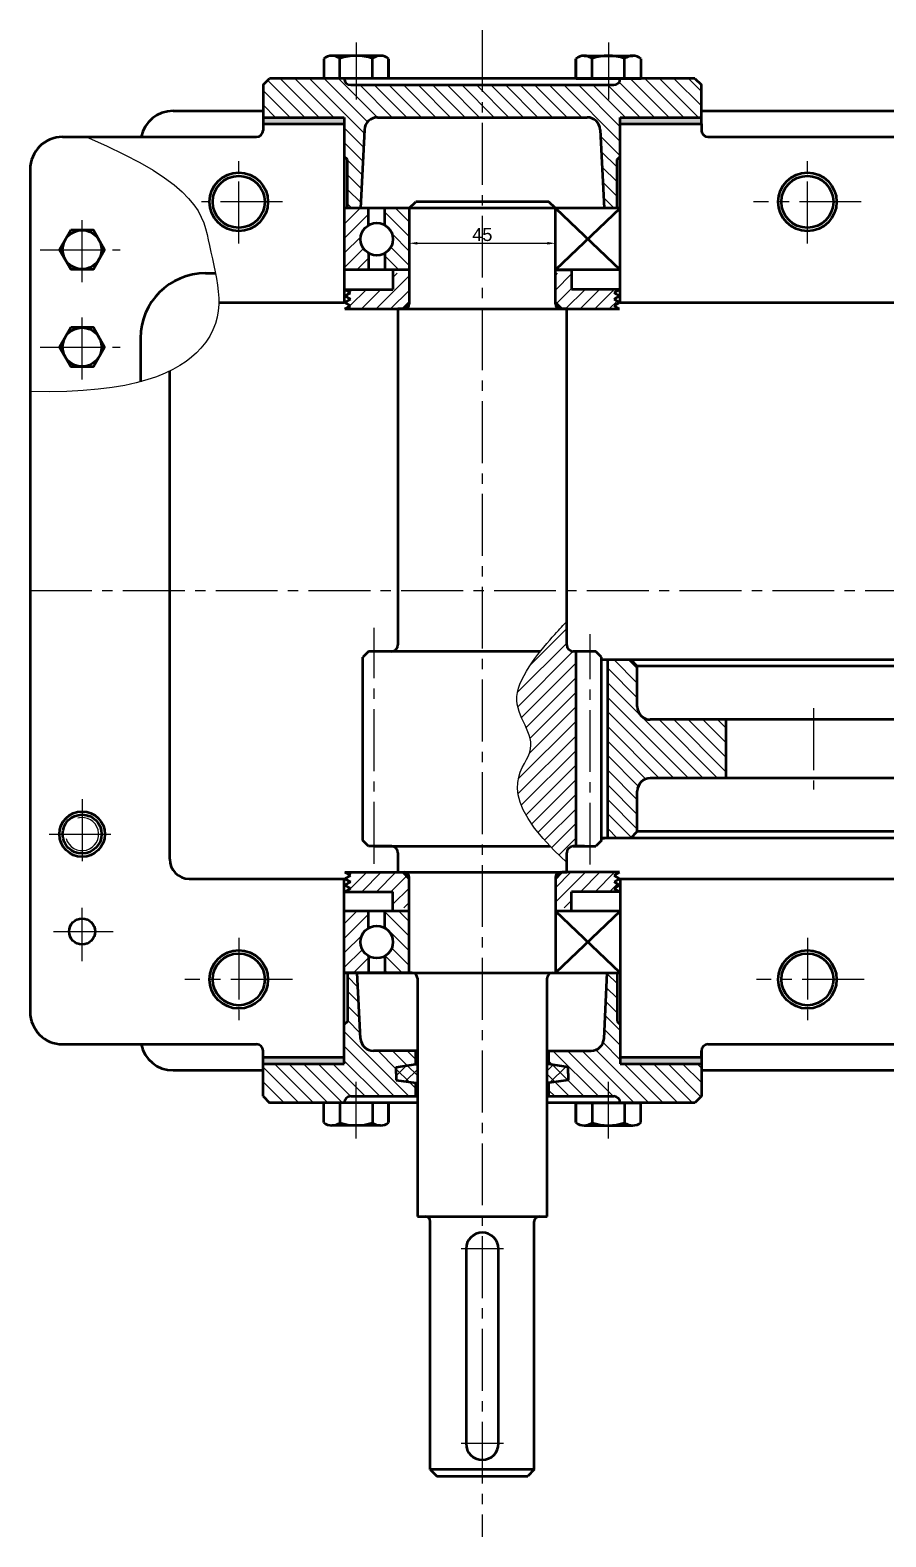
# Model space of a CAD drawing. Header units: millimetres. Extents: x -3078 to 425, y -739 to 825.
# Drawn here: x -1216 to -952.5, y -317.2 to 146.9 of the extents above; entities that cross this region are included whole.
import ezdxf

# ---------------------------------------------------------------- set-up
doc = ezdxf.new("R2010")
doc.units = ezdxf.units.MM
doc.linetypes.add('CENTER2', pattern=[28.575, 19.05, -3.175, 3.175, -3.175])
doc.layers.add('中心线', color=1, linetype='CENTER2')
doc.layers.add('细实线', color=7, linetype='Continuous')
doc.layers.add('粗实线', color=7, linetype='Continuous', lineweight=50)
doc.styles.get("Standard").update_dxf_attribs({"font": 'arial.ttf'})
doc.dimstyles.new('ISO-25', dxfattribs={"dimtxt": 4, "dimasz": 2.5, "dimexe": 1.25, "dimexo": 0.625, "dimtad": 1, "dimtxsty": 'Standard', "dimcen": 2.5, "dimadec": 0, "dimazin": 0, "dimtfac": 1, "dimtmove": 0, "dimatfit": 3, "dimfxl": 1, "dimarcsym": 0})
pattern_1 = [(135, (-1288.5736, 389.3772), (-2.245064, -2.245064), [])]
pattern_2 = [(45, (-1288.5736, 389.3772), (-2.245064, 2.245064), [])]

# ---------------------------------------------------------------- blocks, each defined once
blk = doc.blocks.new('*D11')
at = {"layer": 'Defpoints', "color": 0, "transparency": 16777216}
for p in [(-1099.3, 92.04), (-1054.3, 92.04), (-1054.3, 81.28)]:
    blk.add_point(p, dxfattribs=at)
at = {"layer": '粗实线', "color": 0, "lineweight": -2, "transparency": 16777216}
for p, q in [((-1099.3, 91.42), (-1099.3, 80.03)), ((-1054.3, 91.42), (-1054.3, 80.03)), ((-1096.8, 81.28), (-1056.8, 81.28))]:
    blk.add_line(p, q, dxfattribs=at)
at = {"layer": '粗实线', "color": 0, "transparency": 16777216}
for points in [[(-1096.8, 81.69), (-1096.8, 80.86), (-1099.3, 81.28)], [(-1056.8, 81.69), (-1056.8, 80.86), (-1054.3, 81.28)]]:
    blk.add_solid(points, dxfattribs=at)
at = {"layer": '粗实线', "color": 0, "transparency": 16777216, "insert": (-1076.8, 83.94), "char_height": 4, "attachment_point": 5}
blk.add_mtext('45', dxfattribs=at)
blk = doc.blocks.new('*U7')
at = {"layer": '中心线', "color": 0, "linetype": 'CENTER2', "transparency": 16777216}
blk.add_line((0, 12.5), (0, -12.5), dxfattribs=at)

msp = doc.modelspace()

# ---------------------------------------------------------------- hatches: boundary and pattern name
at = {"layer": '粗实线'}
h = msp.add_hatch(color=256, dxfattribs=at)
h.dxf.hatch_style = 1
h.paths.add_polyline_path([(-1009.2995, 118.0444), (-1009.2995, 120.0444), (-1034.2995, 120.0444), (-1034.2995, 118.0444)])
h.paths.add_polyline_path([(-1144.2995, 120.0444), (-1144.2995, 118.0444), (-1119.2995, 118.0444), (-1119.2995, 120.0444)])
h = msp.add_hatch(color=256, dxfattribs=at)
h.dxf.hatch_style = 1
h.paths.add_polyline_path([(-1119.2995, -171.4556), (-1119.2995, -169.4556), (-1144.2995, -169.4556), (-1144.2995, -171.4556)])
h.paths.add_polyline_path([(-1009.2995, -171.4556), (-1009.2995, -169.4556), (-1034.2995, -169.4556), (-1034.2995, -171.4556)])
at = {"layer": '细实线'}
h = msp.add_hatch(dxfattribs=at)
h.set_pattern_fill('ANSI31', color=256, angle=90)
h.set_pattern_definition(pattern_1)
h.paths.add_polyline_path([(-1076.7995, 130.0444), (-1117.2995, 130.0444, -0.41421356), (-1119.2995, 132.0444), (-1125.6344, 132.0444), (-1125.6904, 132.0444), (-1142.2995, 132.0444), (-1144.2995, 130.0444), (-1144.2995, 120.0444), (-1119.2995, 120.0444), (-1119.2995, 107.9927), (-1118.2995, 107.0444), (-1118.2995, 92.0444), (-1114.2995, 92.0444), (-1113.0895, 116.2441, -0.39965564), (-1109.0945, 120.0444), (-1076.7995, 120.0444)])
h.paths.add_polyline_path([(-1076.7995, 130.0444), (-1076.7995, 120.0444), (-1044.5045, 120.0444, -0.39965564), (-1040.5095, 116.2441), (-1039.2995, 92.0444), (-1035.2995, 92.0444), (-1035.2995, 107.0444), (-1034.2995, 107.9927), (-1034.2995, 120.0444), (-1009.2995, 120.0444), (-1009.2995, 130.0444), (-1011.2995, 132.0444), (-1034.2995, 132.0444, -0.41421356), (-1036.2995, 130.0444)])
h.paths.add_polyline_path([(-893.0495, 128.0444), (-922.0495, 128.0444, -0.41421356), (-924.0495, 130.0444), (-926.0409, 130.0444), (-930.0409, 130.0444), (-942.0495, 130.0444), (-944.0495, 128.0444), (-944.0495, 118.0444), (-924.0495, 118.0444), (-924.0495, 105.0461), (-923.0495, 104.0461), (-923.0495, 89.0461), (-920.0495, 89.0461), (-918.6896, 116.2441, -0.39965564), (-914.6946, 120.0444), (-893.0495, 120.0444)])
h.paths.add_polyline_path([(-842.0495, 128.0444), (-844.0495, 130.0444), (-862.0495, 130.0444, -0.41421356), (-864.0495, 128.0444), (-893.0495, 128.0444), (-893.0495, 120.0444), (-871.4044, 120.0444, -0.39965564), (-867.4094, 116.2441), (-866.0495, 89.0461), (-863.0495, 89.0461), (-863.0495, 104.0461), (-862.0495, 105.0461), (-862.0495, 120.0444), (-842.0495, 120.0444)])
h.paths.add_polyline_path([(-704.0495, 125.5444), (-696.0495, 126.6687), (-696.0495, 130.0444), (-716.0495, 130.0444, -0.41421356), (-718.0495, 132.0444), (-721.4813, 132.0444), (-741.0495, 132.0444), (-743.0495, 130.0444), (-743.0495, 120.0444), (-718.0495, 120.0444), (-718.0495, 110.0444), (-717.0495, 109.0444), (-717.0495, 94.0444), (-713.0495, 94.0444), (-712.1395, 112.2441, -0.39965564), (-708.1445, 116.0444), (-696.0495, 116.0444), (-696.0495, 119.4201), (-704.0495, 120.5444), (-704.0495, 123.0444)])
h.paths.add_polyline_path([(-618.0495, 120.0444), (-593.0495, 120.0444), (-593.0495, 130.0444), (-595.0495, 132.0444), (-618.0495, 132.0444, -0.41421356), (-620.0495, 130.0444), (-640.0495, 130.0444), (-640.0495, 126.6687), (-632.0495, 125.5444), (-632.0495, 123.0444), (-632.0495, 120.5444), (-640.0495, 119.4201), (-640.0495, 116.0444), (-627.9545, 116.0444, -0.39965564), (-623.9595, 112.2441), (-623.0495, 94.0444), (-619.0495, 94.0444), (-619.0495, 109.0444), (-618.0495, 110.0444)])
h = msp.add_hatch(dxfattribs=at)
h.set_pattern_fill('ANSI31', color=256)
h.set_pattern_definition(pattern_2)
h.paths.add_polyline_path([(-924.0495, 73.0461), (-918.0495, 73.0461), (-918.0495, 77.582, -0.26794919), (-920.0495, 81.0461, -0.26794919), (-918.0495, 84.5102), (-918.0495, 89.0461), (-924.0495, 89.0461)])
h.paths.add_polyline_path([(-712.4245, 83.5444, -0.26794919), (-709.612, 88.4158), (-709.612, 94.0444), (-718.0495, 94.0444), (-718.0495, 73.0444), (-709.612, 73.0444), (-709.612, 78.673, -0.26794919)])
h.paths.add_polyline_path([(-718.0495, -145.4556), (-709.612, -145.4556), (-709.612, -139.827, -0.26794919), (-712.4245, -134.9556, -0.26794919), (-709.612, -130.0842), (-709.612, -124.4556), (-718.0495, -124.4556)])
h.paths.add_polyline_path([(-920.0495, -132.4556, -0.26794919), (-918.0495, -128.9915), (-918.0495, -124.4556), (-924.0495, -124.4556), (-924.0495, -140.4556), (-918.0495, -140.4556), (-918.0495, -135.9197, -0.26794919)])
h.paths.add_polyline_path([(-1114.2995, -133.9556, -0.26794919), (-1111.7995, -129.6255), (-1111.7995, -124.4556), (-1119.2995, -124.4556), (-1119.2995, -143.4556), (-1111.7995, -143.4556), (-1111.7995, -138.2857, -0.26794919)])
h = msp.add_hatch(dxfattribs=at)
h.set_pattern_fill('ANSI31', color=256, angle=90)
h.set_pattern_definition(pattern_1)
h.paths.add_polyline_path([(-912.0495, 81.0461, -0.26794919), (-914.0495, 77.582), (-914.0495, 73.0461), (-908.0495, 73.0461), (-908.0495, 73.083), (-908.0495, 89.0461), (-914.0495, 89.0461), (-914.0495, 84.5102, -0.26794919)])
h.paths.add_polyline_path([(-701.1745, 83.5444, -0.26794919), (-703.987, 78.673), (-703.987, 73.0444), (-695.5495, 73.0444), (-695.5495, 94.0444), (-703.987, 94.0444), (-703.987, 88.4158, -0.26794919)])
h.paths.add_polyline_path([(-1106.7995, -143.4556), (-1099.2995, -143.4556), (-1099.2995, -124.4556), (-1106.7995, -124.4556), (-1106.7995, -129.6255, -0.26794919), (-1104.2995, -133.9556, -0.26794919), (-1106.7995, -138.2857)])
h.paths.add_polyline_path([(-908.0495, -124.4556), (-914.0495, -124.4556), (-914.0495, -128.9915, -0.26794919), (-912.0495, -132.4556, -0.26794919), (-914.0495, -135.9197), (-914.0495, -140.4556), (-908.0495, -140.4556)])
h.paths.add_polyline_path([(-695.5495, -124.4556), (-703.987, -124.4556), (-703.987, -130.0842, -0.26794919), (-701.1745, -134.9556, -0.26794919), (-703.987, -139.827), (-703.987, -145.4556), (-695.5495, -145.4556)])
h = msp.add_hatch(dxfattribs=at)
h.set_pattern_fill('ANSI31', color=256)
h.set_pattern_definition(pattern_2)
h.paths.add_polyline_path([(-1119.2995, 73.0444), (-1111.7995, 73.0444), (-1111.7995, 78.2143, -0.26794919), (-1114.2995, 82.5444, -0.26794919), (-1111.7995, 86.8745), (-1111.7995, 92.0444), (-1119.2995, 92.0444)])
h = msp.add_hatch(dxfattribs=at)
h.set_pattern_fill('ANSI31', color=256, angle=90)
h.set_pattern_definition(pattern_1)
h.paths.add_polyline_path([(-1099.2995, 92.0444), (-1106.7995, 92.0444), (-1106.7995, 86.8745, -0.26794919), (-1104.2995, 82.5444, -0.26794919), (-1106.7995, 78.2143), (-1106.7995, 73.0444), (-1099.2995, 73.0444)])
h = msp.add_hatch(dxfattribs=at)
h.set_pattern_fill('ANSI31', color=256)
h.set_pattern_definition(pattern_2)
h.paths.add_polyline_path([(-1099.2995, 72.0444), (-1104.2995, 72.0444), (-1104.2995, 67.0444), (-1119.0995, 67.0444), (-1117.3674, 66.0444), (-1119.0995, 65.0444), (-1117.3674, 64.0444), (-1119.0995, 63.0444), (-1117.3674, 62.0444), (-1119.0995, 61.0444), (-1101.2995, 61.0444), (-1099.2995, 63.0444)])
h.paths.add_polyline_path([(-1034.4995, 63.0444), (-1036.2315, 64.0444), (-1034.4995, 65.0444), (-1036.2315, 66.0444), (-1034.4995, 67.0444), (-1049.2995, 67.0444), (-1049.2995, 72.0444), (-1054.2995, 72.0444), (-1054.2995, 63.0444), (-1052.2995, 61.0444), (-1034.4995, 61.0444), (-1036.2315, 62.0444)])
h = msp.add_hatch(dxfattribs=at)
h.set_pattern_fill('ANSI31', color=256, angle=90)
h.set_pattern_definition(pattern_1)
h.paths.add_polyline_path([(-1001.7995, -65.4556), (-1025.0495, -65.4556, -0.41421356), (-1029.0495, -61.4556), (-1029.0495, -48.9556), (-1031.0495, -46.9556), (-1038.1745, -46.9556), (-1038.1745, -101.9556), (-1031.0495, -101.9556), (-1029.0495, -99.9556), (-1029.0495, -87.4556, -0.41421356), (-1025.0495, -83.4556), (-1001.7995, -83.4556)])
h.paths.add_polyline_path([(-910.0495, -48.7056), (-911.7995, -46.9556), (-913.0495, -46.9556), (-918.5495, -46.9556), (-920.5495, -48.9556), (-920.5495, -61.4556, -0.41421356), (-924.5495, -65.4556), (-947.7995, -65.4556), (-947.7995, -83.4556), (-924.5495, -83.4556, -0.41421356), (-920.5495, -87.4556), (-920.5495, -99.9556), (-918.5495, -101.9556), (-911.7995, -101.9556), (-910.0495, -100.2056)])
h.paths.add_polyline_path([(-838.2995, -65.4556), (-861.5495, -65.4556, -0.41421356), (-865.5495, -61.4556), (-865.5495, -48.9556), (-867.5495, -46.9556), (-874.2995, -46.9556), (-876.0495, -48.7056), (-876.0495, -100.2056), (-874.2995, -101.9556), (-867.5495, -101.9556), (-865.5495, -99.9556), (-865.5495, -87.4556, -0.41421356), (-861.5495, -83.4556), (-838.2995, -83.4556)])
h.paths.add_polyline_path([(-746.9245, -46.9556), (-755.0495, -46.9556), (-757.0495, -48.9556), (-757.0495, -61.4556, -0.41421356), (-761.0495, -65.4556), (-784.2995, -65.4556), (-784.2995, -83.4556), (-761.0495, -83.4556, -0.41421356), (-757.0495, -87.4556), (-757.0495, -99.9556), (-755.0495, -101.9556), (-746.9245, -101.9556)])
h.paths.add_polyline_path([(-797.5495, 21.0444), (-819.0495, 21.0444, -0.41421356), (-823.0495, 25.0444), (-823.0495, 48.5444), (-825.041, 50.5359), (-834.6745, 50.5359), (-834.6745, -25.7056), (-823.0495, -25.7056), (-823.0495, -8.9556, -0.41421356), (-819.0495, -4.9556), (-797.5495, -4.9556)])
h.paths.add_polyline_path([(-823.0495, -25.7056), (-834.6745, -25.7056), (-834.6745, -34.4556), (-825.0495, -34.4556), (-823.0495, -32.4556)])
h.paths.add_polyline_path([(-699.0495, 48.2944), (-701.2995, 50.5444), (-716.0495, 50.5444), (-718.0495, 48.5444), (-718.0495, 25.0444, -0.41421356), (-722.0495, 21.0444), (-743.5495, 21.0444), (-743.5495, -4.9556), (-722.0495, -4.9556, -0.41421356), (-718.0495, -8.9556), (-718.0495, -25.7056), (-699.0495, -25.7056)])
h.paths.add_polyline_path([(-592.5495, 21.0444), (-614.0495, 21.0444, -0.41421356), (-618.0495, 25.0444), (-618.0495, 48.5444), (-620.0495, 50.5444), (-634.7995, 50.5444), (-637.0495, 48.2944), (-637.0495, -25.7056), (-618.0495, -25.7056), (-618.0495, -8.9556, -0.41421356), (-614.0495, -4.9556), (-592.5495, -4.9556)])
h.paths.add_polyline_path([(-618.0495, -25.7056), (-637.0495, -25.7056), (-637.0495, -32.2056), (-634.7995, -34.4556), (-620.0495, -34.4556), (-618.0495, -32.4556)])
h.paths.add_polyline_path([(-500.4245, 50.5444), (-511.0495, 50.5444), (-513.0495, 48.5444), (-513.0495, 25.0444, -0.41421356), (-517.0495, 21.0444), (-538.5495, 21.0444), (-538.5495, -4.9556), (-517.0495, -4.9556, -0.41421356), (-513.0495, -8.9556), (-513.0495, -25.7056), (-500.4245, -25.7056)])
h.paths.add_polyline_path([(-500.4245, -25.7056), (-513.0495, -25.7056), (-513.0495, -32.4556), (-511.0495, -34.4556), (-500.4245, -34.4556)])
h.paths.add_polyline_path([(-701.5495, -34.4556), (-699.0495, -31.9556), (-699.0495, -25.7056), (-718.0495, -25.7056), (-718.0495, -32.4556), (-716.0495, -34.4556)])
h = msp.add_hatch(dxfattribs=at)
h.set_pattern_fill('ANSI31', color=256)
h.set_pattern_definition(pattern_2)
edge = h.paths.add_edge_path()
edge.add_line((-1047.9245, -44.4556), (-1048.7995, -44.4556))
edge.add_arc((-1048.7995, -42.4556), 2, 180, 270, ccw=False)
edge.add_line((-1050.7995, -42.4556), (-1050.7995, -41.9556))
edge.add_line((-1050.7995, -41.9556), (-1056.8591, -41.9556))
edge.add_spline(control_points=[(-1056.8591, -41.9556), (-1057.5243, -42.7332), (-1058.2246, -43.5721), (-1058.9301, -44.4556)], knot_values=[2.67462635, 2.67462635, 2.67462635, 2.67462635, 2.81592105, 2.81592105, 2.81592105, 2.81592105], degree=3, periodic=0)
edge.add_spline(control_points=[(-1058.9301, -44.4556), (-1062.2982, -48.6741), (-1070.9494, -61.6695), (-1054.4362, -74.0611), (-1072.5885, -86.9734), (-1055.933, -104.4556)], knot_values=[0.0825329, 0.0825329, 0.0825329, 0.0825329, 0.75715925, 1.75715925, 2.67462635, 2.67462635, 2.67462635, 2.67462635], degree=3, periodic=0)
edge.add_spline(control_points=[(-1055.933, -104.4556), (-1054.4348, -106.0283), (-1052.7314, -107.6924), (-1050.7995, -109.4556)], knot_values=[0, 0, 0, 0, 0.0825329, 0.0825329, 0.0825329, 0.0825329], degree=3, periodic=0)
edge.add_line((-1050.7995, -109.4556), (-1050.7995, -106.4556))
edge.add_arc((-1048.7995, -106.4556), 2, 90, 180, ccw=False)
edge.add_line((-1048.7995, -104.4556), (-1047.9245, -104.4556))
edge.add_line((-1047.9245, -104.4556), (-1047.9245, -44.4556))
edge = h.paths.add_edge_path()
edge.add_spline(control_points=[(-1050.7995, -35.1816), (-1051.9155, -36.3531), (-1053.2068, -37.8068), (-1055.9924, -40.9426), (-1056.8591, -41.9556)], knot_values=[2.81592105, 2.81592105, 2.81592105, 2.81592105, 3.26700475, 3.4510837, 3.4510837, 3.4510837, 3.4510837], degree=3, periodic=0)
edge.add_line((-1056.8591, -41.9556), (-1050.7995, -41.9556))
edge.add_line((-1050.7995, -41.9556), (-1050.7995, -35.1816))
h = msp.add_hatch(dxfattribs=at)
h.set_pattern_fill('ANSI31', color=256)
h.set_pattern_definition(pattern_2)
h.paths.add_polyline_path([(-1099.2995, -114.4556), (-1101.2995, -112.4556), (-1119.0995, -112.4556), (-1117.3674, -113.4556), (-1119.0995, -114.4556), (-1117.3674, -115.4556), (-1119.0995, -116.4556), (-1117.3674, -117.4556), (-1119.0995, -118.4556), (-1104.2995, -118.4556), (-1104.2995, -123.4556), (-1099.2995, -123.4556)])
h.paths.add_polyline_path([(-1036.2315, -113.4556), (-1034.4995, -112.4556), (-1052.2995, -112.4556), (-1054.2995, -114.4556), (-1054.2995, -123.4556), (-1049.2995, -123.4556), (-1049.2995, -118.4556), (-1034.4995, -118.4556), (-1036.2315, -117.4556), (-1034.4995, -116.4556), (-1036.2315, -115.4556), (-1034.4995, -114.4556)])
h = msp.add_hatch(dxfattribs=at)
h.set_pattern_fill('ANSI31', color=256, angle=90)
h.set_pattern_definition(pattern_1)
h.paths.add_polyline_path([(-1103.2995, -174.4557), (-1103.2995, -172.4557), (-1097.2995, -171.6124), (-1097.2995, -167.4557), (-1110.2945, -167.4557, -0.39965564), (-1114.2895, -163.6554), (-1115.2995, -143.4556), (-1118.2995, -143.4556), (-1118.2995, -158.4556), (-1119.2995, -159.4039), (-1119.2995, -171.4556), (-1144.2995, -171.4556), (-1144.2995, -181.4556), (-1142.2995, -183.4556), (-1119.2995, -183.4556, -0.41421356), (-1117.2995, -181.4556), (-1097.2995, -181.4556), (-1097.2995, -177.2989), (-1103.2995, -176.4557)])
h.paths.add_polyline_path([(-1009.2995, -171.4556), (-1034.2995, -171.4556), (-1034.2995, -159.4039), (-1035.2995, -158.4556), (-1035.2995, -143.4556), (-1038.2995, -143.4556), (-1039.3095, -163.6554, -0.39965564), (-1043.3045, -167.4557), (-1056.2995, -167.4557), (-1056.2995, -171.6124), (-1050.2995, -172.4557), (-1050.2995, -174.4557), (-1050.2995, -176.4557), (-1056.2995, -177.2989), (-1056.2995, -181.4556), (-1036.2995, -181.4556, -0.41421356), (-1034.2995, -183.4556), (-1027.9086, -183.4556), (-1011.2995, -183.4556), (-1009.2995, -181.4556)])
h = msp.add_hatch(dxfattribs=at)
h.set_pattern_fill('ANSI37', color=256)
h.set_pattern_definition([(45, (-1288.5736, 389.3772), (-2.245064, 2.245064), []), (135, (-1288.5736, 389.3772), (-2.245064, -2.245064), [])])
h.paths.add_polyline_path([(-1103.2995, -174.4557), (-1103.2995, -176.4557), (-1097.2995, -177.2989), (-1096.7995, -177.2989), (-1096.7995, -171.6124), (-1097.2995, -171.6124), (-1103.2995, -172.4557)])
h.paths.add_polyline_path([(-1050.2995, -176.4557), (-1050.2995, -174.4557), (-1050.2995, -172.4557), (-1056.2995, -171.6124), (-1056.7995, -171.6124), (-1056.7995, -177.2989), (-1056.2995, -177.2989)])

# ---------------------------------------------------------------- linework, layer by layer
at = {"layer": '中心线'}
for p, q in [((-1115.6344, 143.0782), (-1115.6344, 125.5946)), ((-1037.9646, 143.0782), (-1037.9646, 125.5946)), ((-1151.7995, 81.2049), (-1151.7995, 108.0096)), ((-976.6745, 81.2049), (-976.6745, 108.0096)), ((-1138.3407, 94.0444), (-1163.3143, 94.0444)), ((-1151.7995, 94.0444), (-1151.7995, 94.0444)), ((-960.0907, 94.0444), (-993.2583, 94.0444)), ((-1200.0495, 69.3241), (-1200.0495, 89.4947)), ((-1212.9172, 79.2944), (-1188.3281, 79.2944)), ((-1200.0495, 39.3241), (-1200.0495, 59.4947)), ((-1212.9172, 49.2944), (-1188.3281, 49.2944)), ((-1216.0495, -25.7056), (-435.0495, -25.7056)), ((-1110.0495, -109.8622), (-1110.0495, -37.1957)), ((-1043.5495, -110.1121), (-1043.5495, -39.1082)), ((-1200.0495, -89.9689), (-1200.0495, -110.6762)), ((-1210.2039, -100.7056), (-1189.1994, -100.7056)), ((-1200.0495, -139.813), (-1200.0495, -123.4556)), ((-1208.8588, -130.7056), (-1190.4802, -130.7056)), ((-1151.7995, -132.6161), (-1151.7995, -159.4208)), ((-976.6745, -132.6161), (-976.6745, -159.4208)), ((-1135.2157, -145.4556), (-1168.3833, -145.4556)), ((-959.2303, -145.4556), (-992.398, -145.4556)), ((-1115.6344, -194.4894), (-1115.6344, -177.0058)), ((-1037.9646, -194.4894), (-1037.9646, -177.0058)), ((-1070.3055, -228.4556), (-1083.2935, -228.4556)), ((-1070.3055, -288.4556), (-1083.2935, -288.4556))]:
    msp.add_line(p, q, dxfattribs=at)
msp.add_lwpolyline([(-1076.7995, 146.9248), (-1076.7995, -317.1688)], dxfattribs=at)
at = {"layer": '粗实线'}
for p, q in [((-1125.6344, 138.1126), (-1125.6344, 132.0444)), ((-1108.1344, 139.0444), (-1123.1344, 139.0444)), ((-1120.6344, 132.0444), (-1120.6344, 138.1865)), ((-1110.6344, 132.0444), (-1110.6344, 138.1865)), ((-1105.6344, 132.0444), (-1105.6344, 138.1126)), ((-1105.6344, 138.1126), (-1105.6344, 132.0444)), ((-1047.9646, 132.0444), (-1047.9646, 138.1126)), ((-1047.9646, 138.1126), (-1047.9646, 132.0444)), ((-1045.4646, 139.0444), (-1030.4646, 139.0444)), ((-1042.9646, 132.0444), (-1042.9646, 138.1865)), ((-1032.9646, 132.0444), (-1032.9646, 138.1865)), ((-1027.9646, 138.1126), (-1027.9646, 132.0444)), ((-1144.2995, 130.0444), (-1142.2995, 132.0444)), ((-1144.2995, 130.0444), (-1144.2995, 118.0444)), ((-1011.2995, 132.0444), (-1142.2995, 132.0444)), ((-1105.6904, 132.0444), (-1125.6904, 132.0444)), ((-1105.6344, 132.0444), (-1125.6344, 132.0444)), ((-1119.2995, 132.0444), (-1119.2995, 132.0444)), ((-1117.2995, 130.0444), (-1036.2995, 130.0444)), ((-1047.9086, 132.0444), (-1027.9086, 132.0444)), ((-1034.2995, 132.0444), (-1034.2995, 132.0444)), ((-1034.2995, 132.0444), (-1034.2995, 132.0444)), ((-1011.2995, 132.0444), (-1009.2995, 130.0444)), ((-1009.2995, 120.0444), (-1009.2995, 130.0444)), ((-1172.0495, 122.0444), (-1144.2995, 122.0444)), ((-1009.2995, 122.0444), (-944.0495, 122.0444)), ((-1144.2995, 120.0444), (-1119.2995, 120.0444)), ((-1144.2995, 118.0444), (-1119.2995, 118.0444)), ((-1144.2995, 118.0444), (-1144.2995, 116.0444)), ((-1119.2995, 120.0444), (-1119.2995, 63.0444)), ((-1113.0895, 116.2441), (-1114.2995, 92.0444)), ((-1109.0945, 120.0444), (-1044.5045, 120.0444)), ((-1040.5095, 116.2441), (-1039.2995, 92.0444)), ((-1034.2995, 63.0444), (-1034.2995, 120.0444)), ((-1034.2995, 120.0444), (-1009.2995, 120.0444)), ((-1034.2995, 118.0444), (-1009.2995, 118.0444)), ((-1009.2995, 118.0444), (-1009.2995, 120.0444)), ((-1009.2995, 118.0444), (-1009.2995, 116.0444)), ((-1206.0495, 114.0444), (-1146.2995, 114.0444)), ((-1182.0495, 114.0444), (-1182.0495, 114.0444)), ((-1007.2995, 114.0444), (-946.0495, 114.0444)), ((-1118.2995, 107.0444), (-1119.2995, 107.9927)), ((-1118.2995, 92.0444), (-1118.2995, 107.0444)), ((-1035.2995, 107.0444), (-1034.2995, 107.9927)), ((-1035.2995, 92.0444), (-1035.2995, 107.0444)), ((-1216.0495, 104.0444), (-1216.0495, -155.4556)), ((-1099.2995, 92.0444), (-1097.2995, 94.0444)), ((-1056.2995, 94.0444), (-1097.2995, 94.0444)), ((-1054.2995, 92.0444), (-1056.2995, 94.0444)), ((-1034.2995, 92.0444), (-1119.2995, 92.0444)), ((-1111.7995, 86.8745), (-1111.7995, 92.0444)), ((-1106.7995, 86.8745), (-1106.7995, 92.0444)), ((-1099.2995, 92.0444), (-1099.2995, 62.6444)), ((-1099.2995, 92.0444), (-1099.2995, 92.0444)), ((-1099.2995, 92.0444), (-1099.2995, 92.0444)), ((-1054.2995, 62.6444), (-1054.2995, 92.0444)), ((-1054.2995, 92.0444), (-1054.2995, 92.0444)), ((-1054.2995, 92.0444), (-1054.2995, 92.0444)), ((-1054.2995, 92.0444), (-1034.2995, 73.0444)), ((-1034.2995, 92.0444), (-1054.2995, 73.0444)), ((-1034.2995, 92.0444), (-1035.2995, 92.0444)), ((-1111.7995, 78.2143), (-1111.7995, 73.0444)), ((-1106.7995, 78.2143), (-1106.7995, 73.0444)), ((-1162.0495, 72.0444), (-1158.9605, 72.0444)), ((-1099.2995, 73.0444), (-1119.2995, 73.0444)), ((-1104.2995, 73.0444), (-1104.2995, 67.0444)), ((-1034.2995, 73.0444), (-1054.2995, 73.0444)), ((-1054.2995, 73.0444), (-1049.2995, 73.0444)), ((-1049.2995, 73.0444), (-1049.2995, 67.0444)), ((-1119.0995, 67.0444), (-1117.3674, 66.0444)), ((-1119.0995, 67.0444), (-1104.2995, 67.0444)), ((-1119.0995, 65.0444), (-1117.3674, 66.0444)), ((-1119.0995, 65.0444), (-1117.3674, 64.0444)), ((-1034.4995, 67.0444), (-1049.2995, 67.0444)), ((-1034.4995, 67.0444), (-1036.2315, 66.0444)), ((-1034.4995, 65.0444), (-1036.2315, 66.0444)), ((-1034.4995, 65.0444), (-1036.2315, 64.0444)), ((-1157.9538, 63.0444), (-1119.2995, 63.0444)), ((-1119.0995, 63.0444), (-1117.3674, 64.0444)), ((-1119.0995, 63.0444), (-1117.3674, 62.0444)), ((-1119.0995, 61.0444), (-1117.3674, 62.0444)), ((-1119.0995, 61.0444), (-1100.8995, 61.0444)), ((-1102.7995, 61.0444), (-1102.7995, -42.4556)), ((-1100.8995, 61.0444), (-1102.7995, 61.0444)), ((-1102.7995, 61.0444), (-1050.7995, 61.0444)), ((-1099.2995, 63.0444), (-1101.2995, 61.0444)), ((-1054.2995, 63.0444), (-1052.2995, 61.0444)), ((-1050.7995, 61.0444), (-1052.6995, 61.0444)), ((-1052.2995, 61.0444), (-1034.4995, 61.0444)), ((-1050.7995, -42.4556), (-1050.7995, 61.0444)), ((-1034.4995, 63.0444), (-1036.2315, 64.0444)), ((-1034.4995, 63.0444), (-1036.2315, 62.0444)), ((-1034.4995, 61.0444), (-1036.2315, 62.0444)), ((-1034.2995, 63.0444), (-924.0495, 63.0444)), ((-1182.0495, 52.0444), (-1182.0495, 38.6296)), ((-1173.0495, -108.4556), (-1173.0495, 41.9209)), ((-1111.7995, -44.4556), (-1113.5495, -46.2056)), ((-1113.5495, -102.7056), (-1113.5495, -46.2056)), ((-1058.9301, -44.4556), (-1111.7995, -44.4556)), ((-1104.7995, -44.4556), (-1110.0495, -44.4556)), ((-1045.2995, -44.4556), (-1048.7995, -44.4556)), ((-1041.7995, -44.4556), (-1048.7995, -44.4556)), ((-1047.9245, -104.4556), (-1047.9245, -44.4556)), ((-1040.0495, -46.2056), (-1041.7995, -44.4556)), ((-1040.0495, -102.7056), (-1040.0495, -46.2056)), ((-1040.0495, -46.9556), (-911.7995, -46.9556)), ((-1038.1745, -101.9556), (-1038.1745, -46.9556)), ((-1029.0495, -48.9556), (-1031.0495, -46.9556)), ((-1029.0495, -61.4556), (-1029.0495, -48.9556)), ((-920.5495, -48.9556), (-1029.0495, -48.9556)), ((-924.5495, -65.4556), (-1025.0495, -65.4556)), ((-1001.7995, -65.4556), (-1001.7995, -83.4556)), ((-924.5495, -83.4556), (-1025.0495, -83.4556)), ((-1029.0495, -99.9556), (-1029.0495, -87.4556)), ((-908.0495, -101.9556), (-1040.0495, -101.9556)), ((-1040.0495, -101.9556), (-1039.1745, -101.9556)), ((-1031.0495, -101.9556), (-1029.0495, -99.9556)), ((-920.5495, -99.9556), (-1029.0495, -99.9556)), ((-1111.7995, -104.4556), (-1113.5495, -102.7056)), ((-1110.0495, -104.4556), (-1111.7995, -104.4556)), ((-1104.7995, -104.4556), (-1110.0495, -104.4556)), ((-1110.0495, -104.4556), (-1055.933, -104.4556)), ((-1110.0495, -104.4556), (-1105.6745, -104.4556)), ((-1102.7995, -106.4556), (-1102.7995, -112.4556)), ((-1050.7995, -112.4556), (-1050.7995, -106.4556)), ((-1045.2995, -104.4556), (-1048.7995, -104.4556)), ((-1048.7995, -104.4556), (-1041.7995, -104.4556)), ((-1040.0495, -102.7056), (-1041.7995, -104.4556)), ((-1167.0495, -114.4556), (-1119.2995, -114.4556)), ((-1119.2995, -171.4556), (-1119.2995, -114.4556)), ((-1119.0995, -112.4556), (-1117.3674, -113.4556)), ((-1119.0995, -112.4556), (-1101.2995, -112.4556)), ((-1119.0995, -114.4556), (-1117.3674, -113.4556)), ((-1119.0995, -114.4556), (-1117.3674, -115.4556)), ((-1119.0995, -116.4556), (-1117.3674, -115.4556)), ((-1102.7995, -112.4556), (-1100.8995, -112.4556)), ((-1102.7995, -112.4556), (-1050.7995, -112.4556)), ((-1099.2995, -114.4556), (-1101.2995, -112.4556)), ((-1099.2995, -143.4556), (-1099.2995, -114.0556)), ((-1054.2995, -114.4556), (-1052.2995, -112.4556)), ((-1054.2995, -114.0556), (-1054.2995, -143.4556)), ((-1052.6995, -112.4556), (-1050.7995, -112.4556)), ((-1034.4995, -112.4556), (-1052.2995, -112.4556)), ((-1034.4995, -112.4556), (-1036.2315, -113.4556)), ((-1034.4995, -114.4556), (-1036.2315, -113.4556)), ((-1034.4995, -114.4556), (-1036.2315, -115.4556)), ((-1034.4995, -116.4556), (-1036.2315, -115.4556)), ((-1034.2995, -114.4556), (-924.0495, -114.4556)), ((-1034.2995, -114.4556), (-1034.2995, -171.4556)), ((-1119.0995, -116.4556), (-1117.3674, -117.4556)), ((-1119.0995, -118.4556), (-1117.3674, -117.4556)), ((-1119.0995, -118.4556), (-1104.2995, -118.4556)), ((-1104.2995, -124.4556), (-1104.2995, -118.4556)), ((-1034.4995, -118.4556), (-1049.2995, -118.4556)), ((-1049.2995, -124.4556), (-1049.2995, -118.4556)), ((-1034.4995, -116.4556), (-1036.2315, -117.4556)), ((-1034.4995, -118.4556), (-1036.2315, -117.4556)), ((-1099.2995, -124.4556), (-1119.2995, -124.4556)), ((-1111.7995, -129.6255), (-1111.7995, -124.4556)), ((-1106.7995, -129.6255), (-1106.7995, -124.4556)), ((-1034.2995, -124.4556), (-1054.2995, -124.4556)), ((-1034.2995, -143.4556), (-1054.2995, -124.4556)), ((-1034.2995, -124.4556), (-1054.2995, -143.4556)), ((-1111.7995, -138.2857), (-1111.7995, -143.4556)), ((-1106.7995, -138.2857), (-1106.7995, -143.4556)), ((-1098.3995, -143.4556), (-1119.2995, -143.4556)), ((-1119.2995, -143.4556), (-1034.2995, -143.4556)), ((-1118.2995, -143.4556), (-1118.2995, -158.4556)), ((-1114.2895, -163.6554), (-1115.2995, -143.4556)), ((-1055.1995, -143.4556), (-1034.2995, -143.4556)), ((-1055.1995, -143.4556), (-1054.2995, -143.4556)), ((-1039.3095, -163.6554), (-1038.2995, -143.4556)), ((-1035.2995, -143.4556), (-1035.2995, -158.4556)), ((-1096.7995, -145.0556), (-1096.7995, -183.4556)), ((-1056.7995, -183.4556), (-1056.7995, -145.0556)), ((-1118.2995, -158.4556), (-1119.2995, -159.4039)), ((-1035.2995, -158.4556), (-1034.2995, -159.4039)), ((-1206.0495, -165.4556), (-1146.2995, -165.4556)), ((-1007.2995, -165.4556), (-945.9677, -165.4556)), ((-1144.2995, -169.4556), (-1144.2995, -167.4556)), ((-1144.2995, -169.4556), (-1119.2995, -169.4556)), ((-1144.2995, -181.4556), (-1144.2995, -169.4556)), ((-1144.2995, -171.4556), (-1119.2995, -171.4556)), ((-1096.7995, -167.4557), (-1110.2945, -167.4557)), ((-1103.2995, -172.4557), (-1097.2995, -171.6124)), ((-1097.2995, -171.6124), (-1097.2995, -167.4557)), ((-1097.2995, -167.4557), (-1096.7995, -167.4557)), ((-1097.2995, -171.6124), (-1096.7995, -171.6124)), ((-1056.7995, -167.4557), (-1043.3045, -167.4557)), ((-1056.2995, -171.6124), (-1056.7995, -171.6124)), ((-1056.2995, -171.6124), (-1056.2995, -167.4557)), ((-1050.2995, -172.4557), (-1056.2995, -171.6124)), ((-1034.2995, -169.4556), (-1009.2995, -169.4556)), ((-1034.2995, -171.4556), (-1009.2995, -171.4556)), ((-1009.2995, -167.4556), (-1009.2995, -181.4556)), ((-1009.2995, -169.4556), (-1009.2995, -167.4556)), ((-1172.0495, -173.4556), (-1144.2995, -173.4556)), ((-1103.2995, -174.4557), (-1103.2995, -172.4557)), ((-1103.2995, -174.4557), (-1103.2995, -176.4557)), ((-1050.2995, -174.4557), (-1050.2995, -172.4557)), ((-1050.2995, -174.4557), (-1050.2995, -176.4557)), ((-1009.2995, -173.4556), (-944.0495, -173.4556)), ((-1103.2995, -176.4557), (-1097.2995, -177.2989)), ((-1097.2995, -181.4557), (-1097.2995, -177.2989)), ((-1097.2995, -177.2989), (-1096.7995, -177.2989)), ((-1056.2995, -177.2989), (-1056.7995, -177.2989)), ((-1050.2995, -176.4557), (-1056.2995, -177.2989)), ((-1056.2995, -181.4557), (-1056.2995, -177.2989)), ((-1144.2995, -181.4556), (-1142.2995, -183.4556)), ((-1096.7995, -183.4556), (-1142.2995, -183.4556)), ((-1105.6904, -183.4556), (-1125.6904, -183.4556)), ((-1125.6344, -189.5238), (-1125.6344, -183.4556)), ((-1105.6344, -183.4556), (-1125.6344, -183.4556)), ((-1120.6344, -183.4556), (-1120.6344, -189.5977)), ((-1119.2995, -183.4556), (-1119.2995, -183.4556)), ((-1117.2995, -181.4556), (-1096.7995, -181.4556)), ((-1110.6344, -183.4556), (-1110.6344, -189.5977)), ((-1105.6344, -183.4556), (-1105.6344, -189.5238)), ((-1105.6344, -189.5238), (-1105.6344, -183.4556)), ((-1096.7995, -181.4557), (-1097.2995, -181.4557)), ((-1096.7995, -183.4556), (-1096.7995, -218.4556)), ((-1056.7995, -181.4556), (-1036.2995, -181.4556)), ((-1056.7995, -218.4556), (-1056.7995, -183.4556)), ((-1011.2995, -183.4556), (-1056.7995, -183.4556)), ((-1047.9646, -183.4556), (-1047.9646, -189.5238)), ((-1047.9646, -189.5238), (-1047.9646, -183.4556)), ((-1047.9086, -183.4556), (-1027.9086, -183.4556)), ((-1042.9646, -183.4556), (-1042.9646, -189.5977)), ((-1034.2995, -183.4556), (-1034.2995, -183.4556)), ((-1034.2995, -183.4556), (-1034.2995, -183.4556)), ((-1032.9646, -183.4556), (-1032.9646, -189.5977)), ((-1027.9646, -189.5238), (-1027.9646, -183.4556)), ((-1009.2995, -181.4556), (-1011.2995, -183.4556)), ((-1108.1344, -190.4556), (-1123.1344, -190.4556)), ((-1045.4646, -190.4556), (-1030.4646, -190.4556)), ((-1096.7995, -218.4556), (-1094.3995, -218.4556)), ((-1096.7995, -218.4556), (-1056.7995, -218.4556)), ((-1092.7995, -296.4556), (-1092.7995, -220.0556)), ((-1060.7995, -296.4556), (-1060.7995, -220.0556)), ((-1059.1995, -218.4556), (-1056.7995, -218.4556)), ((-1081.7995, -228.4556), (-1081.7995, -288.4556)), ((-1071.7995, -288.4556), (-1071.7995, -228.4556)), ((-1092.7995, -296.4556), (-1090.7995, -298.4556)), ((-1060.7995, -296.4556), (-1092.7995, -296.4556)), ((-1060.7995, -296.4556), (-1062.7995, -298.4556)), ((-1090.7995, -298.4556), (-1062.7995, -298.4556))]:
    msp.add_line(p, q, dxfattribs=at)
for points in [[(-1203.5136, 85.2944), (-1206.9777, 79.2944), (-1203.5136, 73.2944), (-1196.5854, 73.2944), (-1193.1213, 79.2944), (-1196.5854, 85.2944)], [(-1203.5136, 55.2944), (-1206.9777, 49.2944), (-1203.5136, 43.2944), (-1196.5854, 43.2944), (-1193.1213, 49.2944), (-1196.5854, 55.2944)]]:
    msp.add_lwpolyline(points, close=True, dxfattribs=at)
for centre, radius in [((-1151.7995, 94.0444), 9), ((-976.6745, 94.0444), 9), ((-1151.7995, 94.0444), 8), ((-976.6745, 94.0444), 8), ((-1200.0495, 79.2944), 6), ((-1109.2995, 82.5444), 5), ((-1200.0495, 49.2944), 6), ((-1200.0495, -100.7056), 7), ((-1200.0495, -100.7056), 6), ((-1200.0495, -130.7056), 4), ((-1109.2995, -133.9556), 5), ((-1151.7995, -145.4556), 9), ((-1151.7995, -145.4556), 8), ((-976.6745, -145.4556), 9), ((-976.6745, -145.4556), 8)]:
    msp.add_circle(centre, radius, dxfattribs=at)
for centre, radius, start, end in [((-1123.1344, 135.2247), 3.8197, 49.117608, 130.882392), ((-1115.6344, 124.0444), 15, 70.528779, 109.471221), ((-1108.1344, 135.2247), 3.8197, 49.117608, 130.882392), ((-1045.4646, 135.2247), 3.8197, 49.117608, 130.882392), ((-1037.9646, 124.0444), 15, 70.528779, 109.471221), ((-1030.4646, 135.2247), 3.8197, 49.117608, 130.882392), ((-1117.2995, 132.0444), 2, 180, 270), ((-1036.2995, 132.0444), 2, 270, 0), ((-1172.0495, 112.0444), 10, 90, 168.463041), ((-1146.2995, 116.0444), 2, 270, 0), ((-1109.0945, 116.0444), 4, 90, 177.137595), ((-1044.5045, 116.0444), 4, 2.862405, 90), ((-1007.2995, 116.0444), 2, 180, 270), ((-1206.0495, 104.0444), 10, 90, 180), ((-1162.0495, 52.0444), 20, 90, 180), ((-1100.8995, 62.6444), 1.6, 270, 0), ((-1052.6995, 62.6444), 1.6, 180, 270), ((-1104.7995, -42.4556), 2, 270, 0), ((-1048.7995, -42.4556), 2, 180, 270), ((-1025.0495, -61.4556), 4, 180, 270), ((-1025.0495, -87.4556), 4, 90, 180), ((-1104.7995, -106.4556), 2, 0, 90), ((-1048.7995, -106.4556), 2, 90, 180), ((-1167.0495, -108.4556), 6, 180, 270), ((-1100.8995, -114.0556), 1.6, 0, 90), ((-1052.6995, -114.0556), 1.6, 90, 180), ((-1098.3995, -145.0556), 1.6, 0, 90), ((-1055.1995, -145.0556), 1.6, 90, 180), ((-1206.0495, -155.4556), 10, 180, 270), ((-1172.0495, -163.4556), 10, 191.536959, 270), ((-1146.2995, -167.4556), 2, 0, 90), ((-1110.2945, -163.4557), 4, 182.862405, 270), ((-1043.3045, -163.4557), 4, 270, 357.137595), ((-1007.2995, -167.4556), 2, 90, 180), ((-1117.2995, -183.4556), 2, 90, 180), ((-1036.2995, -183.4556), 2, 0, 90), ((-1123.1344, -186.6359), 3.8197, 229.117608, 310.882392), ((-1115.6344, -175.4556), 15, 250.528779, 289.471221), ((-1108.1344, -186.6359), 3.8197, 229.117608, 310.882392), ((-1045.4646, -186.6359), 3.8197, 229.117608, 310.882392), ((-1037.9646, -175.4556), 15, 250.528779, 289.471221), ((-1030.4646, -186.6359), 3.8197, 229.117608, 310.882392), ((-1094.3995, -220.0556), 1.6, 0, 90), ((-1059.1995, -220.0556), 1.6, 90, 180), ((-1076.7995, -228.4556), 5, 0, 180), ((-1076.7995, -288.4556), 5, 180, 0)]:
    msp.add_arc(centre, radius, start, end, dxfattribs=at)
at = {"layer": '细实线'}
msp.add_arc((-1200.0495, -100.7056), 5.1, 195, 105, dxfattribs=at)
for points, knots in [([(-1198.8367, 114.0444), (-1163.3442, 98.9676), (-1161.9851, 78.781), (-1151.5819, 50.9754), (-1183.6477, 34.7231), (-1216.0495, 35.6367)], [0.15811695, 0.15811695, 0.15811695, 0.15811695, 1, 2, 2.73338638, 2.73338638, 2.73338638, 2.73338638]), ([(-1050.7995, -109.4556), (-1074.2074, -88.0919), (-1053.9104, -74.4556), (-1073.0222, -60.114), (-1054.8656, -39.6742), (-1051.9155, -36.3531), (-1050.7995, -35.1816)], [0, 0, 0, 0, 1, 2, 3, 3.4510837, 3.4510837, 3.4510837, 3.4510837])]:
    msp.add_open_spline(points, degree=3, knots=knots, dxfattribs=at)

# ---------------------------------------------------------------- block references
at = {"layer": '中心线', "linetype": 'CENTER2'}
msp.add_blockref('*U7', (-974.7995, -74.4556), dxfattribs=at)

# ---------------------------------------------------------------- dimensions: what is measured, and where the dimension line sits
at = {"layer": '粗实线'}
dim = msp.add_linear_dim(base=(-1054.2995, 81.2769), p1=(-1099.2995, 92.0444), p2=(-1054.2995, 92.0444), dimstyle='ISO-25', dxfattribs=at)
dim.commit()
dim.dimension.update_dxf_attribs({"geometry": '*D11', "text_midpoint": (-1076.7995, 83.936)})

doc.saveas('drawing.dxf')
